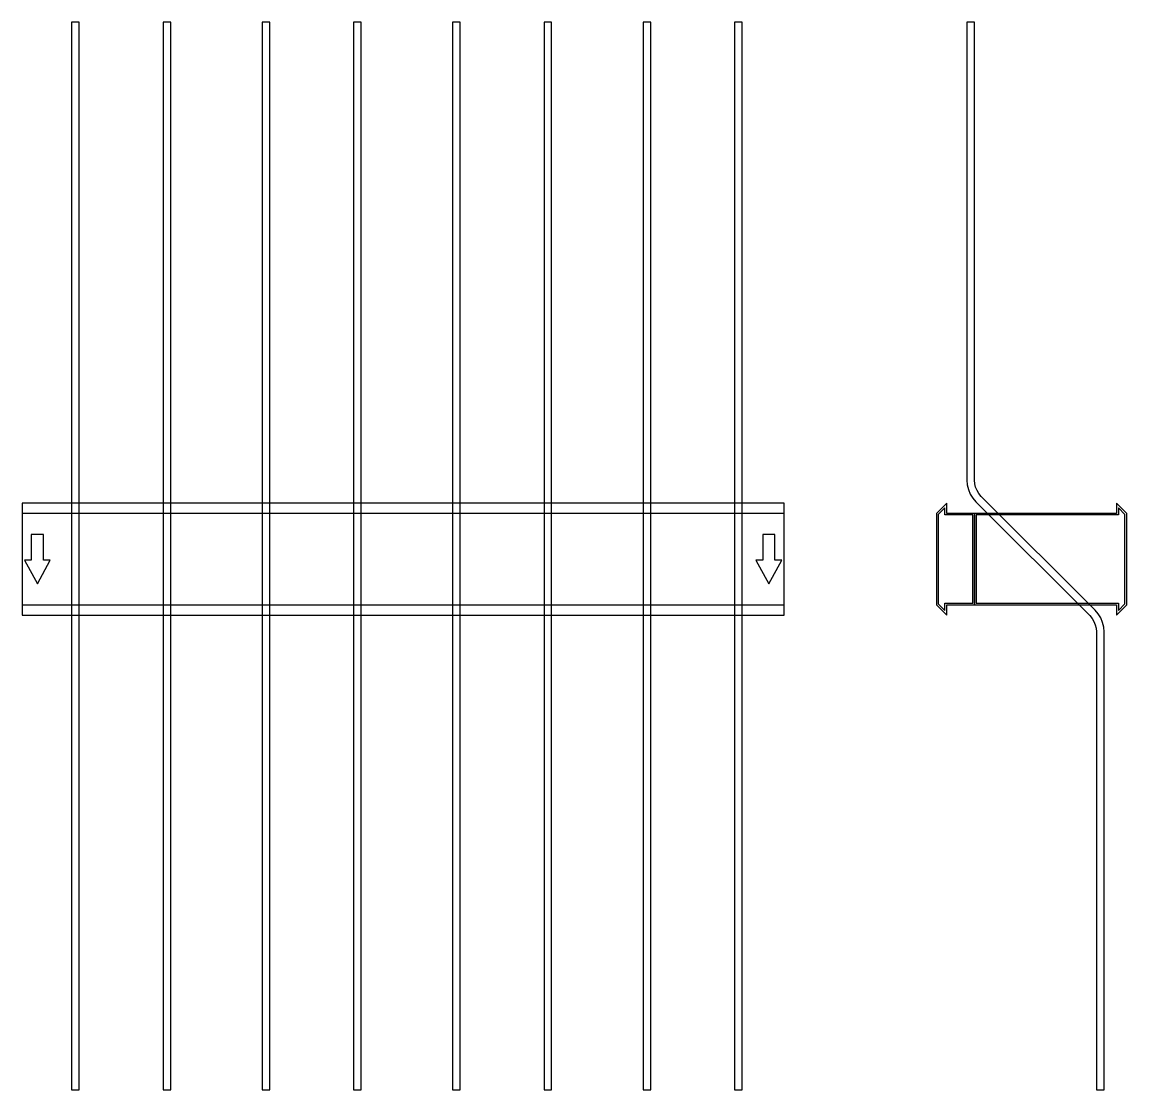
# Model space of a CAD drawing. Extents: x 0 to 1450, y -697 to 705.
import ezdxf

# ---------------------------------------------------------------- set-up
doc = ezdxf.new("R2010")
doc.units = 0
doc.layers.add('Halfen', color=7, linetype='CONTINUOUS')

msp = doc.modelspace()

# ---------------------------------------------------------------- linework, layer by layer
at = {"layer": 'Halfen', "color": 7}
for points in [[(75, -696.961), (75, 705.246), (65, 705.246), (65, -696.961)], [(195, -696.961), (195, 705.246), (185, 705.246), (185, -696.961)], [(325, -696.961), (325, 705.246), (315, 705.246), (315, -696.961)], [(445, -696.961), (445, 705.246), (435, 705.246), (435, -696.961)], [(575, -696.961), (575, 705.246), (565, 705.246), (565, -696.961)], [(695, -696.961), (695, 705.246), (685, 705.246), (685, -696.961)], [(825, -696.961), (825, 705.246), (815, 705.246), (815, -696.961)], [(945, -696.961), (945, 705.246), (935, 705.246), (935, -696.961)], [(1420, -696.961), (1420, -95.355), (1419.508, -89.098), (1418.042, -82.995), (1415.64, -77.196), (1412.361, -71.844), (1408.284, -67.071), (1258.787, 82.426), (1255.729, 86.006), (1253.27, 90.02), (1251.468, 94.369), (1250.369, 98.947), (1250, 103.64), (1250, 166.246), (1250, 705.246), (1240, 705.246), (1240, 166.246), (1240, 103.64), (1240.492, 97.382), (1241.958, 91.279), (1244.36, 85.48), (1247.639, 80.128), (1251.716, 75.355), (1401.213, -74.142), (1404.271, -77.722), (1406.73, -81.736), (1408.532, -86.085), (1409.631, -90.662), (1410, -95.355), (1410, -696.961)], [(0, -73.5), (1000, -73.5), (1000, 73.5), (0, 73.5)], [(1250, -60), (1250, 60), (1213.5, 60), (1213.5, 73.5), (1200, 60), (1200, -60), (1213.5, -73.5), (1213.5, -60)], [(1450, -60), (1450, 60), (1436.5, 73.5), (1436.5, 60), (1250, 60), (1250, -60), (1436.5, -60), (1436.5, -73.5)], [(0, -60), (1000, -60), (1000, 60), (0, 60)], [(1248, -58), (1248, 58), (1211, 58), (1211, 67.25), (1202.5, 58.75), (1202.5, -58.75), (1211, -67.25), (1211, -58)], [(1447.5, -58.75), (1447.5, 58.75), (1439, 67.25), (1439, 58), (1252, 58), (1252, -58), (1439, -58), (1439, -67.25)], [(20, -32.5), (37, -1.5), (28, -1.5), (28, 32.5), (12, 32.5), (12, -1.5), (3, -1.5)], [(980, -32.5), (997, -1.5), (988, -1.5), (988, 32.5), (972, 32.5), (972, -1.5), (963, -1.5)]]:
    msp.add_lwpolyline(points, close=True, dxfattribs=at)

doc.saveas('drawing.dxf')
